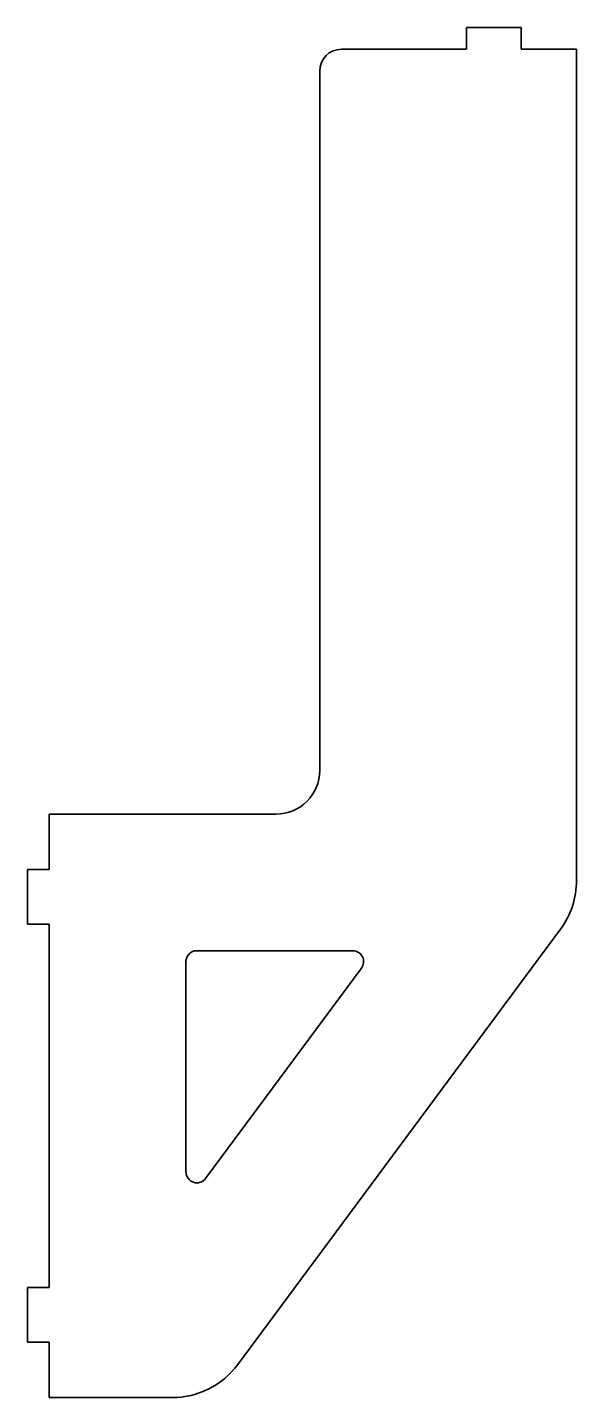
# Model space of a CAD drawing. Header units: millimetres. Extents: x -800 to -700, y 59 to 310.
import ezdxf

# ---------------------------------------------------------------- set-up
doc = ezdxf.new("R2010")
doc.units = ezdxf.units.MM
doc.layers.add('1', color=7, linetype='Continuous', true_color=0xffffff)

msp = doc.modelspace()

# ---------------------------------------------------------------- linework, layer by layer
at = {"layer": '1', "color": 252, "linetype": 'Continuous', "lineweight": 35}
for p, q in [((-719.679712, 310), (-719.679712, 306)), ((-709.679712, 310), (-719.679712, 310)), ((-709.679712, 306), (-709.679712, 310)), ((-719.679712, 306), (-742.529492, 306)), ((-699.529712, 306), (-709.679712, 306)), ((-699.529712, 153.891511), (-699.529712, 306)), ((-746.529492, 302), (-746.529492, 174)), ((-754.529492, 166), (-796, 166)), ((-796, 166), (-796, 155.85)), ((-800, 155.85), (-800, 145.85)), ((-796, 155.85), (-800, 155.85)), ((-800, 145.85), (-796, 145.85)), ((-796, 145.85), (-796, 79.364617)), ((-761.502506, 65.285636), (-702.476774, 144.96253)), ((-769, 141), (-740.495665, 141)), ((-771, 100.522936), (-771, 139)), ((-738.888607, 137.809469), (-767.392942, 99.332405)), ((-796, 79.364617), (-800, 79.364617)), ((-800, 79.364617), (-800, 69.364617)), ((-800, 69.364617), (-796, 69.364617)), ((-796, 69.364617), (-796, 59.214617)), ((-796, 59.214617), (-773.555443, 59.214617))]:
    msp.add_line(p, q, dxfattribs=at)
for centre, radius, start, end in [((-742.529492, 302), 4, 90, 180), ((-754.529492, 174), 8, 270, 0), ((-714.529712, 153.891511), 15, 323.468447, 0), ((-769, 139), 2, 90, 180), ((-740.495665, 139), 2, 323.468447, 90), ((-769, 100.522936), 2, 180, 323.468447), ((-773.555443, 74.214617), 15, 270, 323.468447)]:
    msp.add_arc(centre, radius, start, end, dxfattribs=at)

doc.saveas('drawing.dxf')
